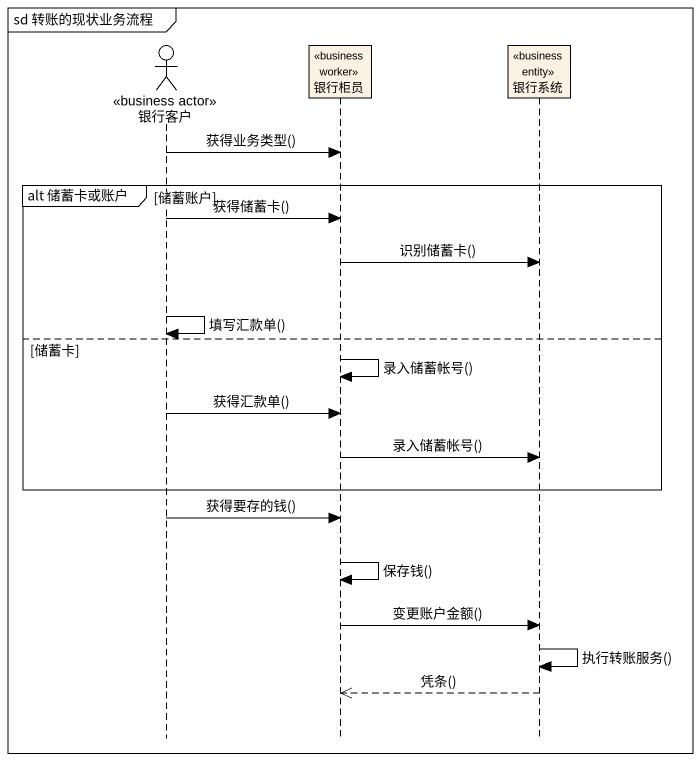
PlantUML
@startuml
mainframe sd 转账的现状业务流程
hide footbox
actor 银行客户 <<business actor>>
participant 银行柜员 <<business worker>>
participant 银行系统 <<business entity>>

银行客户 -> 银行柜员 : 获得业务类型()
group alt 储蓄卡或账户 [储蓄账户]
  银行客户 -> 银行柜员 : 获得储蓄卡()
  银行柜员 -> 银行系统 : 识别储蓄卡()
  银行客户 -> 银行客户 : 填写汇款单()
else 储蓄卡
  银行柜员 -> 银行柜员 : 录入储蓄帐号()
  银行客户 -> 银行柜员 : 获得汇款单()
  银行柜员 -> 银行系统 : 录入储蓄帐号()
end
银行客户 -> 银行柜员 : 获得要存的钱()
银行柜员 -> 银行柜员 : 保存钱()
银行柜员 -> 银行系统 : 变更账户金额()
银行系统 -> 银行系统 : 执行转账服务()
银行系统 -->> 银行柜员 : 凭条()
@enduml
